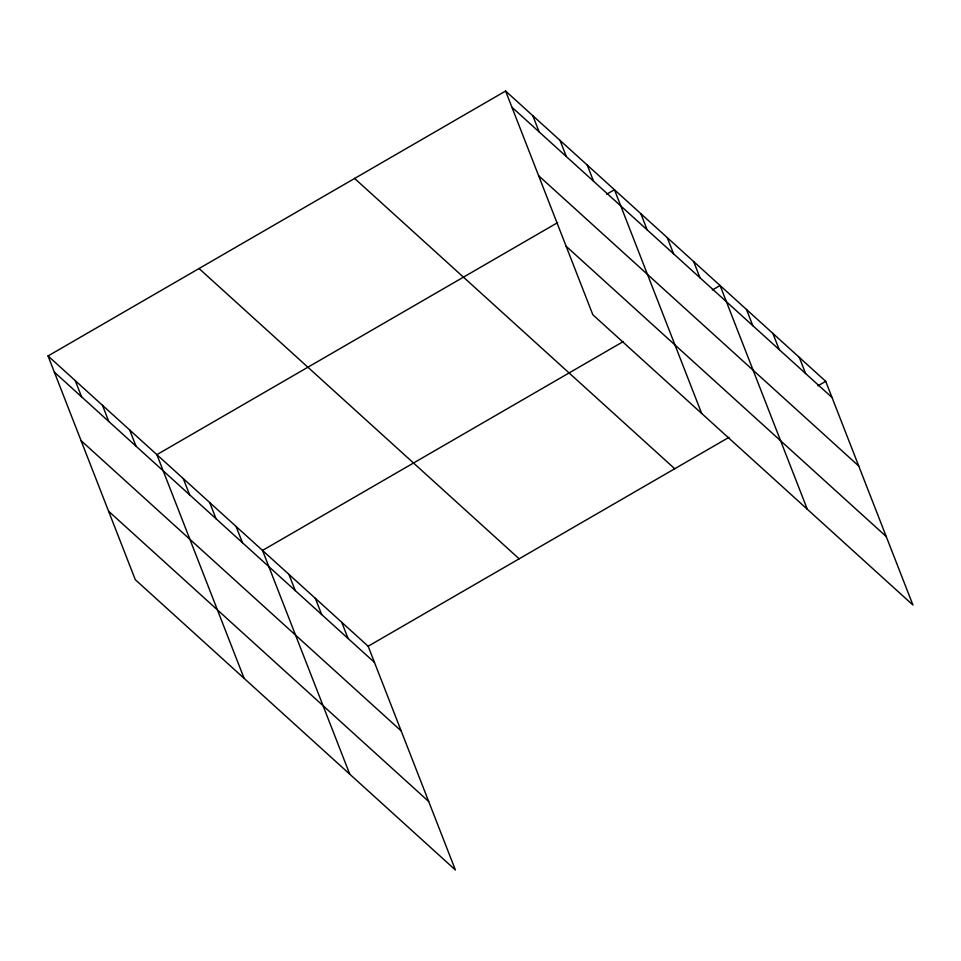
<?xml version="1.0" encoding="UTF-8"?>
<svg xmlns="http://www.w3.org/2000/svg" width="961" height="961" viewBox="0 0 961 961"><rect width="100%" height="100%" fill="white"/><g stroke="black" fill="none" stroke-linecap="round" stroke-linejoin="round"><path stroke-width="1.44" d="M48.05 355.954L368.159 646.236L455.394 869.969L135.285 579.675L48.05 355.954L505.606 91.031L825.715 381.325L912.95 605.046L592.841 314.764L505.606 91.031M557.668 222.604L156.883 454.649L244.118 678.382M606.703 194.206L614.451 189.725L701.674 413.458M623.293 341.563L262.521 550.437L349.756 774.17M712.341 290.006L720.089 285.525L807.312 509.258M368.159 646.236L728.931 437.363M817.979 385.805L825.715 381.325M511.925 107.224L832.034 397.506M538.628 175.707L858.738 466.001M566.137 246.268L886.246 536.562M354.609 178.458L674.73 468.74M199.047 268.527L519.156 558.809M54.357 372.135L374.478 662.429M81.06 440.631L401.181 730.913M108.581 511.192L428.69 801.486M799.312 357.372L805.618 373.565M772.896 333.419L779.215 349.612M746.493 309.478L752.799 325.659M693.674 261.572L699.98 277.765M667.27 237.631L673.577 253.812M640.855 213.678L647.173 229.871M587.243 165.052L593.55 181.245M560.023 140.378L566.341 156.571M532.814 115.704L539.133 131.897M341.756 622.284L348.062 638.476M315.34 598.343L321.659 614.535M288.937 574.39L295.243 590.583M236.118 526.496L242.424 542.689M209.702 502.543L216.021 518.736M183.299 478.602L189.605 494.783M129.675 429.975L135.994 446.156M102.467 405.302L108.785 421.483M75.258 380.628L81.577 396.809"/></g></svg>
